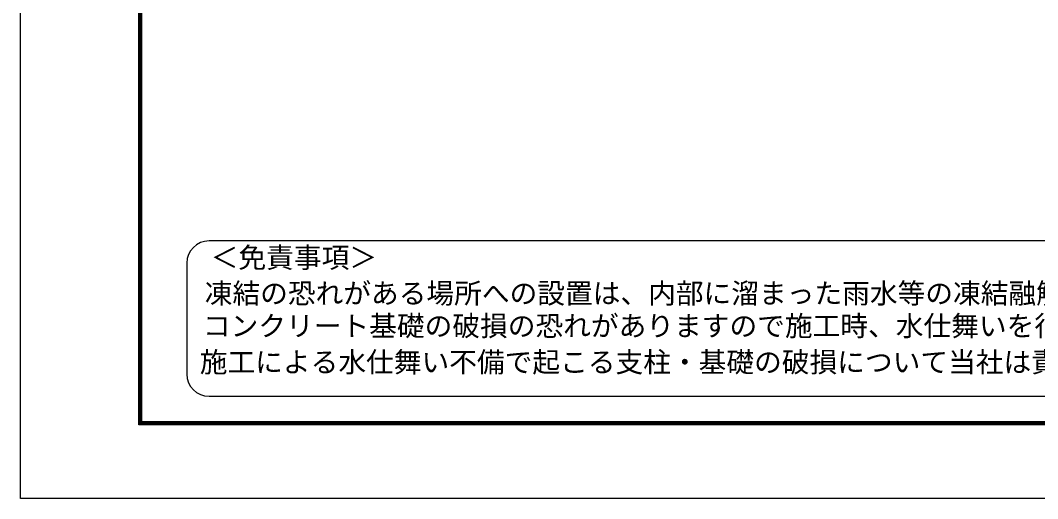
# Model space of a CAD drawing. Units: millimetres, scale not verified. Extents: x -5940 to 5940, y -4200 to 4200.
# Drawn here: x -5940 to -2504, y -4200 to -2584 of the extents above; entities that cross this region are included whole.
import ezdxf
from ezdxf.enums import TextEntityAlignment as Align

# ---------------------------------------------------------------- set-up
doc = ezdxf.new("R2010")
doc.units = ezdxf.units.MM
doc.header["$LTSCALE"] = 20
for name, color, linetype, lineweight in [('0-8_0', 7, 'Continuous', 25), ('0-C_8部品', 7, 'Continuous', 25), ('0-F_D-TTL-TXT', 2, 'Continuous', 25)]:
    doc.layers.add(name, color=color, linetype=linetype, lineweight=lineweight)
doc.styles.add('ＭＳ ゴシック', font='')
doc.styles.get('ＭＳ ゴシック').set_extended_font_data('MS Gothic')

# ---------------------------------------------------------------- blocks, each defined once
blk = doc.blocks.new('A2_ver14_社名無')
at = {"layer": '0-8_0', "color": 3}
blk.add_lwpolyline([(-11900, 8420), (-20, 8420), (-20, 20), (-11900, 20)], close=True, dxfattribs=at)
at = {"layer": '0-8_0'}
for points in [[(-11500, 8170), (-420, 8170), (-420, 270), (-11500, 270)], [(-11497.5, 8167.5), (-422.5, 8167.5), (-422.5, 272.5), (-11497.5, 272.5)], [(-11495, 8165), (-425, 8165), (-425, 275), (-11495, 275)], [(-11492.5, 8162.5), (-427.5, 8162.5), (-427.5, 277.5), (-11492.5, 277.5)], [(-11490, 8160), (-430, 8160), (-430, 280), (-11490, 280)]]:
    blk.add_lwpolyline(points, close=True, dxfattribs=at)

msp = doc.modelspace()

# ---------------------------------------------------------------- linework, layer by layer
at = {"layer": '0-F_D-TTL-TXT'}
for p, q in [((-1634.31, -3329.05), (-5302.63, -3329.05)), ((-5377.63, -3404.05), (-5377.63, -3779.05)), ((-5302.63, -3854.05), (-1634.31, -3854.05))]:
    msp.add_line(p, q, dxfattribs=at)
for centre, start, end in [((-5302.63, -3404.05), 90, 180), ((-5302.63, -3779.05), 180, 270)]:
    msp.add_arc(centre, 75, start, end, dxfattribs=at)

# ---------------------------------------------------------------- block references
at = {"layer": '0-C_8部品'}
msp.add_blockref('A2_ver14_社名無', (5960, -4220), dxfattribs=at)

# ---------------------------------------------------------------- texts
at = {"layer": '0-F_D-TTL-TXT', "color": 7, "style": 'ＭＳ ゴシック'}
for s, p in [('＜免責事項＞ \u3000\u3000', (-5297.07, -3440.32)), ('凍結の恐れがある場所への設置は、内部に溜まった雨水等の凍結融解により支柱の破損や', (-5317.36, -3561.06)), ('コンクリート基礎の破損の恐れがありますので施工時、水仕舞いを行ってください。', (-5323.53, -3671.2)), ('施工による水仕舞い不備で起こる支柱・基礎の破損について当社は責任を負いかねます。 ', (-5334.01, -3793.43))]:
    msp.add_text(s, height=68.62, dxfattribs=at).set_placement(p, align=Align.BOTTOM_LEFT)

doc.saveas('drawing.dxf')
